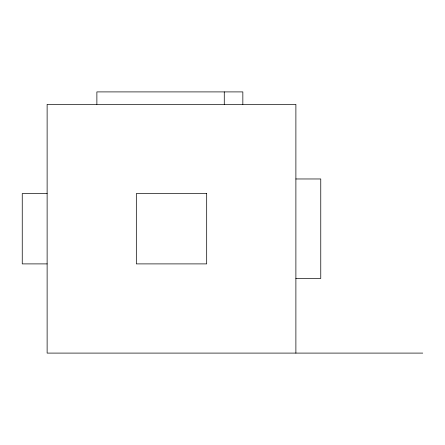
<?xml version="1.0" encoding="UTF-8"?>
<svg xmlns="http://www.w3.org/2000/svg" width="445" height="445" viewBox="0 0 445 445"><rect width="100%" height="100%" fill="white"/><g stroke="black" fill="none" stroke-linecap="round" stroke-linejoin="round"><path stroke-width="0.67" d="M295.886 178.968L320.762 178.968L320.762 278.47L295.886 278.47M47.126 193.542L22.25 193.542L22.25 263.896L47.126 263.896M422.75 353.096L47.126 353.096L47.126 104.341L295.886 104.341L295.886 353.096M242.842 104.341L242.842 91.904L96.877 91.904L96.877 104.341M224.274 91.904L224.274 104.341M206.686 193.542L136.326 193.542L136.326 263.896L206.686 263.896L206.686 193.542"/></g></svg>
